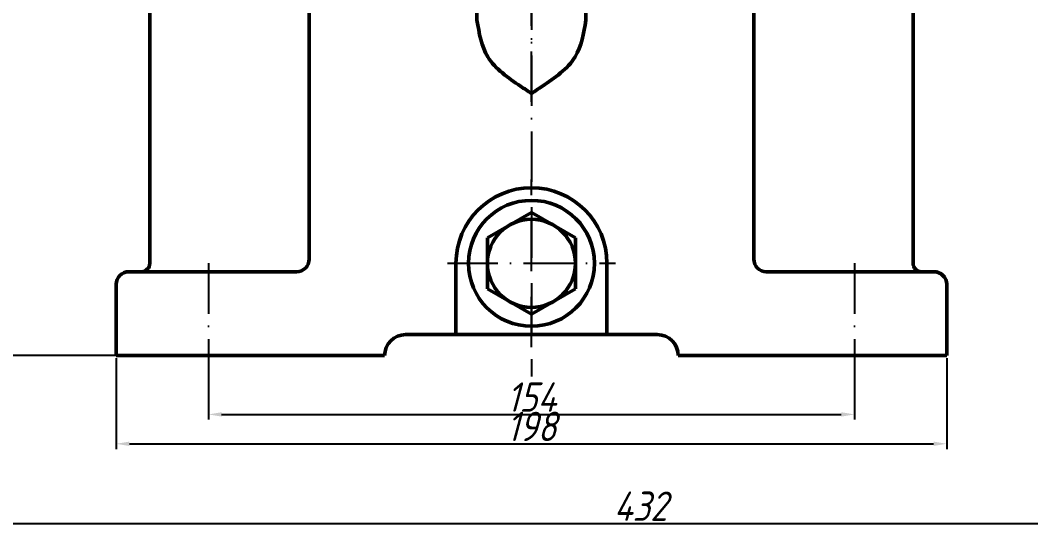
# Model space of a CAD drawing. Header units: millimetres. Extents: x 0 to 1682, y 0 to 1188.
# Drawn here: x 1035.5 to 1276.4, y 641 to 762.2 of the extents above; entities that cross this region are included whole.
import ezdxf

# ---------------------------------------------------------------- set-up
doc = ezdxf.new("R2010")
doc.units = ezdxf.units.MM
doc.linetypes.add('ACAD_ISO10W100', pattern=[18, 12, -3, 0, -3])
doc.layers.get('Defpoints').update_dxf_attribs({"lineweight": 50})
for name, color, linetype, lineweight in [('中心线', 20, 'ACAD_ISO10W100', 25), ('尺寸', 7, 'Continuous', 25), ('粗实线', 7, 'Continuous', 50)]:
    doc.layers.add(name, color=color, linetype=linetype, lineweight=lineweight)
doc.styles.add('gbeitc', font='gbeitc.shx', dxfattribs={"bigfont": 'gbcbig.shx'})
doc.dimstyles.new('gbeitc', dxfattribs={"dimtxt": 5, "dimasz": 3.125, "dimexe": 1.25, "dimexo": 0.625, "dimtad": 1, "dimdec": 0, "dimdsep": 46, "dimtxsty": 'gbeitc', "dimcen": 2.5, "dimadec": 0, "dimazin": 0, "dimtfac": 1, "dimtdec": 3, "dimtmove": 0, "dimatfit": 3, "dimfxl": 1, "dimarcsym": 0})

# ---------------------------------------------------------------- blocks, each defined once
blk = doc.blocks.new('*D5')
at = {"layer": 'Defpoints', "color": 0, "lineweight": 25, "transparency": 16777216}
for p in [(1080.35, 682.29), (1234.35, 682.29), (1234.35, 668.29)]:
    blk.add_point(p, dxfattribs=at)
at = {"layer": '尺寸', "color": 0, "lineweight": -2, "transparency": 16777216}
for p, q in [((1080.35, 681.67), (1080.35, 667.04)), ((1234.35, 681.67), (1234.35, 667.04)), ((1083.48, 668.29), (1231.23, 668.29))]:
    blk.add_line(p, q, dxfattribs=at)
at = {"layer": '尺寸', "color": 0, "lineweight": 25, "transparency": 16777216}
for points in [[(1083.48, 668.81), (1083.48, 667.77), (1080.35, 668.29)], [(1231.23, 668.81), (1231.23, 667.77), (1234.35, 668.29)]]:
    blk.add_solid(points, dxfattribs=at)
at = {"layer": '尺寸', "color": 0, "transparency": 16777216, "insert": (1157.35, 672.42), "char_height": 7, "attachment_point": 5, "style": 'gbeitc'}
blk.add_mtext('154', dxfattribs=at)
blk = doc.blocks.new('*D6')
at = {"layer": 'Defpoints', "color": 0, "lineweight": 25, "transparency": 16777216}
for p in [(1058.35, 682.29), (1256.35, 682.29), (1256.35, 661.29)]:
    blk.add_point(p, dxfattribs=at)
at = {"layer": '尺寸', "color": 0, "lineweight": -2, "transparency": 16777216}
for p, q in [((1058.35, 681.67), (1058.35, 660.04)), ((1256.35, 681.67), (1256.35, 660.04)), ((1061.48, 661.29), (1253.23, 661.29))]:
    blk.add_line(p, q, dxfattribs=at)
at = {"layer": '尺寸', "color": 0, "lineweight": 25, "transparency": 16777216}
for points in [[(1061.48, 661.81), (1061.48, 660.77), (1058.35, 661.29)], [(1253.23, 661.81), (1253.23, 660.77), (1256.35, 661.29)]]:
    blk.add_solid(points, dxfattribs=at)
at = {"layer": '尺寸', "color": 0, "transparency": 16777216, "insert": (1157.35, 665.42), "char_height": 7, "attachment_point": 5, "style": 'gbeitc'}
blk.add_mtext('198', dxfattribs=at)
blk = doc.blocks.new('*D7')
at = {"layer": 'Defpoints', "color": 0, "lineweight": 25, "transparency": 16777216}
for p in [(1061.35, 871.55), (957.37, 682.29), (1061.35, 682.29)]:
    blk.add_point(p, dxfattribs=at)
at = {"layer": '尺寸', "color": 0, "lineweight": -2, "transparency": 16777216}
for p, q in [((1060.73, 871.55), (956.12, 871.55)), ((957.37, 868.42), (957.37, 685.42)), ((1060.73, 682.29), (956.12, 682.29))]:
    blk.add_line(p, q, dxfattribs=at)
at = {"layer": '尺寸', "color": 0, "lineweight": 25, "transparency": 16777216}
for points in [[(956.85, 868.42), (957.89, 868.42), (957.37, 871.55)], [(956.85, 685.42), (957.89, 685.42), (957.37, 682.29)]]:
    blk.add_solid(points, dxfattribs=at)
at = {"layer": '尺寸', "color": 0, "transparency": 16777216, "insert": (953.25, 777.98), "char_height": 7, "attachment_point": 5, "rotation": 90, "style": 'gbeitc'}
blk.add_mtext('189', dxfattribs=at)
blk = doc.blocks.new('*D8')
at = {"layer": 'Defpoints', "color": 0, "lineweight": 25, "transparency": 16777216}
for p in [(967.35, 871.55), (1399.35, 871.55), (1399.35, 642.29)]:
    blk.add_point(p, dxfattribs=at)
at = {"layer": '尺寸', "color": 0, "lineweight": -2, "transparency": 16777216}
for p, q in [((967.35, 870.92), (967.35, 641.04)), ((1399.35, 870.92), (1399.35, 641.04)), ((970.48, 642.29), (1396.23, 642.29))]:
    blk.add_line(p, q, dxfattribs=at)
at = {"layer": '尺寸', "color": 0, "lineweight": 25, "transparency": 16777216}
for points in [[(970.48, 642.81), (970.48, 641.77), (967.35, 642.29)], [(1396.23, 642.81), (1396.23, 641.77), (1399.35, 642.29)]]:
    blk.add_solid(points, dxfattribs=at)
at = {"layer": '尺寸', "color": 0, "transparency": 16777216, "insert": (1183.35, 646.42), "char_height": 7, "attachment_point": 5, "style": 'gbeitc'}
blk.add_mtext('432', dxfattribs=at)

msp = doc.modelspace()

# ---------------------------------------------------------------- linework, layer by layer
at = {"layer": '中心线'}
for p, q in [((1157.352, 1043.433), (1157.352, 677.292)), ((1157.352, 742.758), (1157.352, 802.871)), ((1157.352, 684.292), (1157.352, 724.292)), ((1080.352, 704.292), (1080.352, 680.292)), ((1137.352, 704.292), (1177.352, 704.292)), ((1234.352, 704.292), (1234.352, 680.292))]:
    msp.add_line(p, q, dxfattribs=at)
at = {"layer": '粗实线'}
for p, q in [((1104.352, 705.292), (1104.352, 859.547)), ((1210.352, 705.292), (1210.352, 859.547)), ((1144.352, 790.288), (1144.352, 762.214)), ((1170.352, 790.238), (1170.352, 762.214)), ((1066.352, 704.292), (1066.352, 776.919)), ((1248.352, 704.292), (1248.352, 776.919)), ((1157.352, 716.392), (1146.874, 710.342)), ((1167.831, 710.342), (1157.352, 716.392)), ((1146.874, 710.342), (1146.874, 698.242)), ((1167.831, 698.242), (1167.831, 710.342)), ((1139.352, 704.292), (1139.352, 687.292)), ((1175.352, 704.292), (1175.352, 687.292)), ((1061.352, 702.292), (1101.352, 702.292)), ((1064.352, 702.292), (1064.352, 702.292)), ((1101.352, 702.292), (1101.352, 702.292)), ((1213.352, 702.292), (1213.352, 702.292)), ((1253.352, 702.292), (1213.352, 702.292)), ((1250.352, 702.292), (1250.352, 702.292)), ((1058.352, 699.292), (1058.352, 682.292)), ((1256.352, 699.292), (1256.352, 682.292)), ((1146.874, 698.242), (1157.352, 692.192)), ((1157.352, 692.192), (1167.831, 698.242)), ((1127.352, 687.292), (1157.352, 687.292)), ((1187.352, 687.292), (1157.352, 687.292)), ((1058.352, 682.292), (1122.352, 682.292)), ((1122.352, 682.292), (1122.352, 682.292)), ((1256.352, 682.292), (1192.352, 682.292)), ((1192.352, 682.292), (1192.352, 682.292))]:
    msp.add_line(p, q, dxfattribs=at)
for radius in [15, 10.5]:
    msp.add_circle((1157.352, 704.292), radius, dxfattribs=at)
for centre, radius, start, end in [((1157.352, 704.292), 18, 0, 180), ((1064.352, 704.292), 2, 270, 0), ((1101.352, 705.292), 3, 270, 0), ((1213.352, 705.292), 3, 180, 270), ((1250.352, 704.292), 2, 180, 270), ((1061.352, 699.292), 3, 90, 180), ((1253.352, 699.292), 3, 0, 90), ((1127.352, 682.292), 5, 90, 180), ((1187.352, 682.292), 5, 0, 90)]:
    msp.add_arc(centre, radius, start, end, dxfattribs=at)
for points in [[(1144.352, 762.214), (1144.883, 759.108), (1146.024, 752.433), (1152.749, 747.844), (1156.491, 745.335), (1157.352, 744.758)], [(1170.352, 762.214), (1169.822, 759.108), (1168.681, 752.433), (1161.956, 747.844), (1158.214, 745.335), (1157.352, 744.758)]]:
    msp.add_open_spline(points, degree=3, knots=[0, 0, 0, 0, 9.1069547, 19.5756241, 22.7072475, 22.7072475, 22.7072475, 22.7072475], dxfattribs=at)

# ---------------------------------------------------------------- dimensions: what is measured, and where the dimension line sits
at = {"layer": '尺寸'}
dim = msp.add_linear_dim(base=(957.37, 682.292), p1=(1061.352, 871.547), p2=(1061.352, 682.292), angle=90, dimstyle='gbeitc', override={"dimtxt": 7, "dimpost": '<>'}, dxfattribs=at)
dim.commit()
dim.dimension.update_dxf_attribs({"geometry": '*D7', "text_midpoint": (957.37, 777.983), "dimtype": 160})
dim = msp.add_linear_dim(base=(1399.352, 642.292), p1=(967.352, 871.547), p2=(1399.352, 871.547), text='432', dimstyle='gbeitc', override={"dimtxt": 7, "dimpost": '<>'}, dxfattribs=at)
dim.commit()
dim.dimension.update_dxf_attribs({"geometry": '*D8', "text_midpoint": (1183.352, 646.417)})
for base, p1, p2, picture, middle in [((1256.352, 661.292), (1058.352, 682.292), (1256.352, 682.292), '*D6', (1157.352, 665.417)), ((1234.352, 668.292), (1080.352, 682.292), (1234.352, 682.292), '*D5', (1157.352, 672.417))]:
    dim = msp.add_linear_dim(base=base, p1=p1, p2=p2, dimstyle='gbeitc', override={"dimtxt": 7, "dimpost": '<>'}, dxfattribs=at)
    dim.commit()
    dim.dimension.update_dxf_attribs({"geometry": picture, "text_midpoint": middle})

doc.saveas('drawing.dxf')
